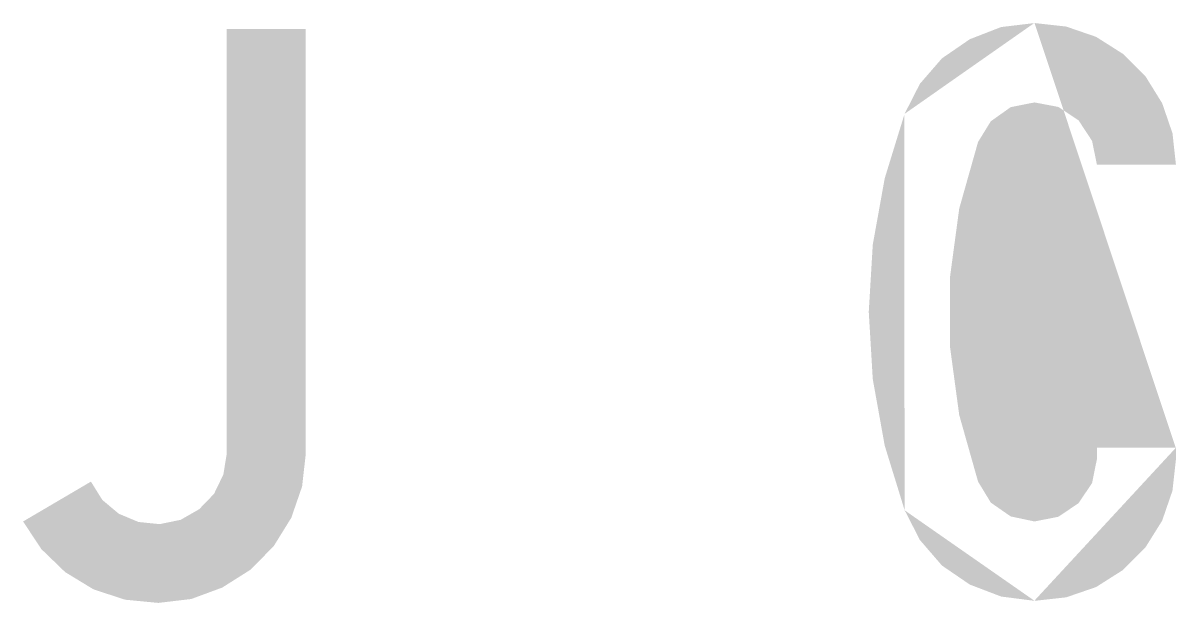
# Model space of a CAD drawing. Extents: x 156 to 1023, y -1310 to 275.
# Drawn here: x 635.4 to 747.4, y 80.2 to 136.5 of the extents above; entities that cross this region are included whole.
import ezdxf

# ---------------------------------------------------------------- set-up
doc = ezdxf.new("R2010")
doc.units = 0
doc.header["$LTSCALE"] = 12
doc.header["$MEASUREMENT"] = 0
doc.layers.add('GREEN', color=84, linetype='CONTINUOUS')

msp = doc.modelspace()

# ---------------------------------------------------------------- hatches: boundary and pattern name
at = {"layer": 'GREEN'}
h = msp.add_hatch(color=256, dxfattribs=at)
h.paths.add_polyline_path([(655.17, 94.74), (655.15, 94.74)], flags=16)
edge = h.paths.add_edge_path()
edge.add_line((655.17, 135.98), (655.17, 94.74))
edge.add_line((654.84, 92.7), (655.17, 94.74))
edge.add_line((654.84, 92.7), (653.93, 90.82))
edge.add_line((653.93, 90.82), (652.49, 89.33))
edge.add_line((652.49, 89.33), (650.69, 88.3))
edge.add_line((650.69, 88.3), (648.65, 87.88))
edge.add_line((648.65, 87.88), (646.59, 88.09))
edge.add_line((646.59, 88.09), (644.68, 88.89))
edge.add_line((644.68, 88.89), (643.08, 90.23))
edge.add_line((643.08, 90.23), (641.97, 92.01))
edge.add_line((641.97, 92.01), (635.38, 88.14))
edge.add_line((635.38, 88.14), (637.15, 85.46))
edge.add_line((637.15, 85.46), (639.47, 83.22))
edge.add_line((639.47, 83.22), (642.23, 81.54))
edge.add_line((642.23, 81.54), (645.3, 80.54))
edge.add_line((645.3, 80.54), (648.52, 80.23))
edge.add_line((648.52, 80.23), (651.72, 80.61))
edge.add_line((651.72, 80.61), (654.73, 81.72))
edge.add_line((654.73, 81.72), (657.47, 83.45))
edge.add_line((657.47, 83.45), (659.73, 85.74))
edge.add_line((659.73, 85.74), (661.44, 88.5))
edge.add_line((661.44, 88.5), (662.49, 91.54))
edge.add_line((662.49, 91.54), (662.85, 94.74))
edge.add_line((662.85, 94.74), (662.85, 135.98))
edge.add_line((662.85, 135.98), (655.17, 135.98))
edge = h.paths.add_edge_path(flags=16)
edge.add_line((662.85, 94.74), (662.83, 94.74))
edge.add_line((662.85, 94.74), (662.83, 94.74))
edge = h.paths.add_edge_path(flags=16)
edge.add_line((641.97, 92.01), (641.95, 92.01))
h = msp.add_hatch(color=256, dxfattribs=at)
h.paths.add_polyline_path([(747.4, 94.2), (747.37, 94.2)], flags=16)
edge = h.paths.add_edge_path()
edge.add_line((739.72, 95.31), (747.4, 95.31))
edge.add_line((747.4, 95.31), (747.4, 94.2))
edge.add_line((747.06, 91.13), (747.4, 94.2))
edge.add_line((747.06, 91.13), (746.06, 88.22))
edge.add_line((746.06, 88.22), (744.43, 85.61))
edge.add_line((744.43, 85.61), (742.24, 83.42))
edge.add_line((742.24, 83.42), (739.64, 81.77))
edge.add_line((739.64, 81.77), (736.73, 80.77))
edge.add_line((736.73, 80.77), (733.66, 80.43))
edge.add_line((733.66, 80.43), (730.41, 80.85))
edge.add_line((730.41, 80.85), (727.37, 82.01))
edge.add_line((727.37, 82.01), (724.66, 83.86))
edge.add_line((724.66, 83.86), (722.52, 86.34))
edge.add_line((722.52, 86.34), (721.03, 89.25))
edge.add_line((721.03, 89.25), (719.1, 95.51))
edge.add_line((719.1, 95.51), (717.94, 101.96))
edge.add_line((717.94, 101.96), (717.55, 108.5))
edge.add_line((717.55, 108.5), (717.94, 115.03))
edge.add_line((717.94, 115.03), (719.1, 121.47))
edge.add_line((719.1, 121.47), (721.03, 127.73))
edge.add_line((721.03, 127.73), (722.52, 130.65))
edge.add_line((722.52, 130.65), (724.66, 133.12))
edge.add_line((724.66, 133.12), (727.37, 134.98))
edge.add_line((727.37, 134.98), (730.41, 136.16))
edge.add_line((730.41, 136.16), (733.66, 136.55))
edge.add_line((733.66, 136.55), (736.73, 136.21))
edge.add_line((736.73, 136.21), (739.64, 135.21))
edge.add_line((739.64, 135.21), (742.24, 133.56))
edge.add_line((742.24, 133.56), (744.43, 131.39))
edge.add_line((744.43, 131.39), (746.06, 128.76))
edge.add_line((746.06, 128.76), (747.06, 125.85))
edge.add_line((747.06, 125.85), (747.4, 122.78))
edge.add_line((747.4, 122.78), (739.72, 122.78))
edge.add_line((739.72, 122.78), (739.25, 125.1))
edge.add_line((739.25, 125.1), (737.94, 127.09))
edge.add_line((737.94, 127.09), (735.98, 128.4))
edge.add_line((735.98, 128.4), (733.66, 128.84))
edge.add_line((733.66, 128.84), (731.34, 128.38))
edge.add_line((731.34, 128.38), (729.41, 127.01))
edge.add_line((729.41, 127.01), (728.17, 125))
edge.add_line((728.17, 125), (726.34, 118.53))
edge.add_line((726.34, 118.53), (725.44, 111.85))
edge.add_line((725.44, 111.85), (725.44, 105.13))
edge.add_line((725.44, 105.13), (726.34, 98.48))
edge.add_line((726.34, 98.48), (728.17, 92.01))
edge.add_line((728.17, 92.01), (729.41, 89.97))
edge.add_line((729.41, 89.97), (731.34, 88.63))
edge.add_line((731.34, 88.63), (733.66, 88.14))
edge.add_line((733.66, 88.14), (735.98, 88.6))
edge.add_line((735.98, 88.6), (737.94, 89.92))
edge.add_line((737.94, 89.92), (739.25, 91.88))
edge.add_line((739.25, 91.88), (739.72, 94.2))
edge.add_line((739.72, 94.2), (739.72, 95.31))
edge = h.paths.add_edge_path(flags=16)
edge.add_line((747.4, 95.31), (747.37, 95.31))
edge.add_line((733.66, 136.55), (733.63, 136.55))
edge.add_line((721.03, 127.73), (721, 127.73))
edge.add_line((721.03, 89.25), (721, 89.25))
edge.add_line((733.66, 80.43), (733.63, 80.43))

doc.saveas('drawing.dxf')
